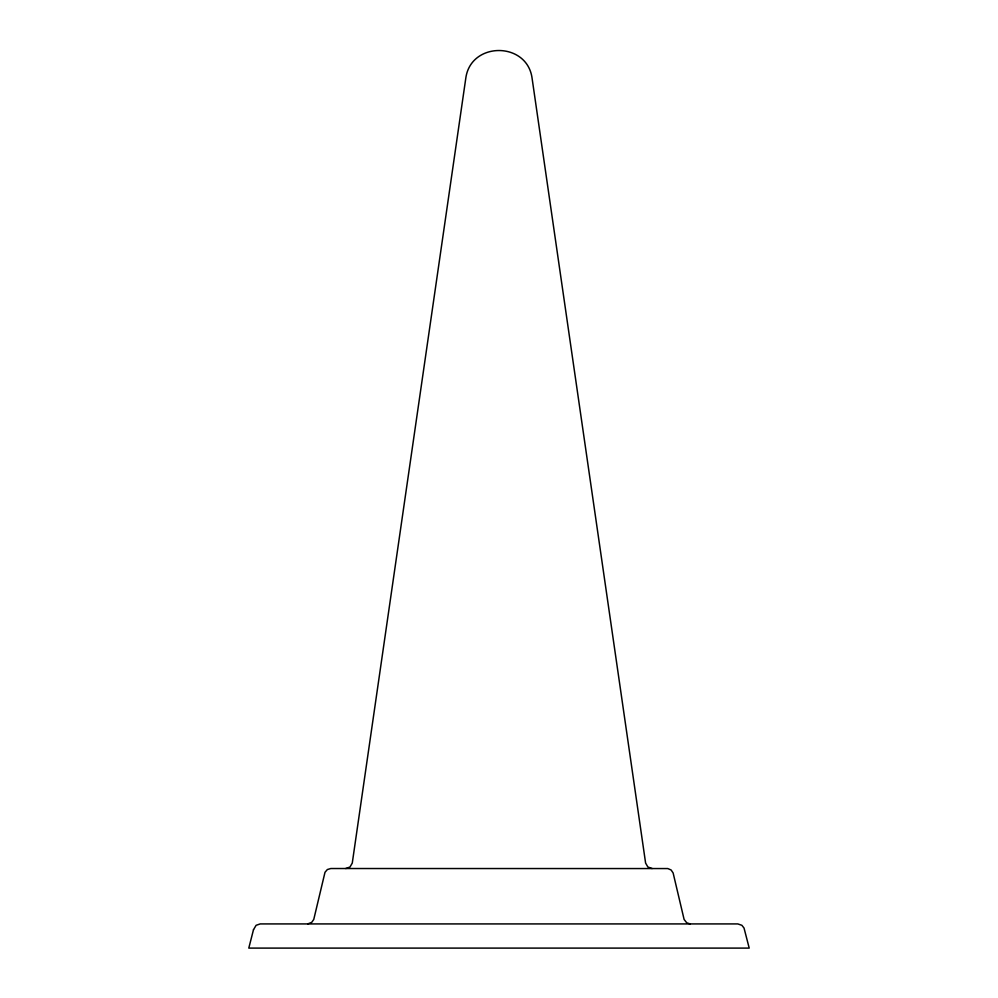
<?xml version="1.0" encoding="UTF-8"?>
<svg xmlns="http://www.w3.org/2000/svg" width="998" height="998" viewBox="0 0 998 998"><rect width="100%" height="100%" fill="white"/><g stroke="black" fill="none" stroke-linecap="round" stroke-linejoin="round"><path stroke-width="1.5" d="M307.721 923.923L311.7 922.377L313.759 919.457L324.999 872.289L327.356 869.545L330.812 868.522L667.787 868.559L671.105 869.982L673.126 872.963L684.104 919.457L686.749 922.813L690.142 923.923M345.745 868.522L349.999 866.988L352.269 863.083L465.804 78.143C470.819 41.33 527.044 41.33 532.071 78.143L645.606 863.083L647.877 866.988L652.118 868.522M253.492 929.712L248.789 948.1L749.211 948.1L744.021 928.028L741.888 925.308L737.809 923.923L260.191 923.923L256.112 925.308L253.492 929.712"/></g></svg>
